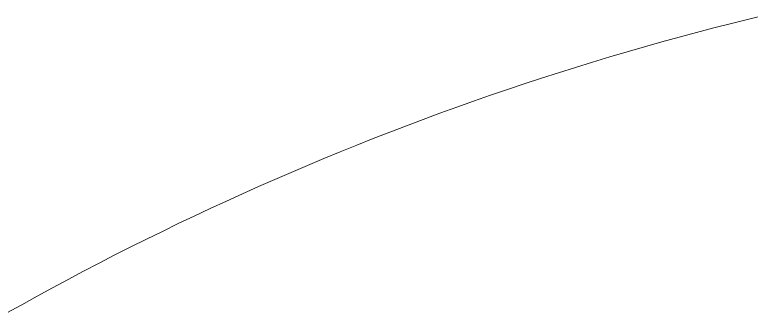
# Model space of a CAD drawing. Header units: millimetres. Extents: x 144517 to 159919, y -31393 to -20504.
# Drawn here: x 158197.4 to 158246.98, y -29746.05 to -29725.96 of the extents above; entities that cross this region are included whole.
import ezdxf

# ---------------------------------------------------------------- set-up
doc = ezdxf.new("R2010")
doc.units = ezdxf.units.MM
doc.header["$MEASUREMENT"] = 0
doc.layers.add('A - SHEET', color=7, linetype='Continuous', lineweight=9)
doc.layers.add('Layer 1', color=7, linetype='Continuous')

# ---------------------------------------------------------------- blocks, each defined once
blk = doc.blocks.new('agdsggad')
at = {"layer": 'Layer 1', "lineweight": 0}
blk.add_lwpolyline([(218.369, 492.961), (218.781, 493.191), (219.194, 493.419), (219.608, 493.645), (220.024, 493.868), (220.442, 494.089), (220.861, 494.307), (221.282, 494.523), (221.704, 494.737), (222.127, 494.948), (222.552, 495.156), (222.979, 495.363), (223.407, 495.566), (223.836, 495.768), (224.267, 495.967), (224.699, 496.163), (225.133, 496.357), (225.568, 496.548), (226.004, 496.737), (226.442, 496.923), (226.881, 497.107), (227.321, 497.288), (227.763, 497.466), (228.206, 497.642), (228.651, 497.816), (229.097, 497.987), (229.544, 498.155), (229.992, 498.321), (230.442, 498.484), (230.893, 498.644), (231.345, 498.802), (231.799, 498.957), (232.254, 499.11), (232.71, 499.26), (233.167, 499.407), (233.626, 499.551), (234.085, 499.693), (234.546, 499.832), (235.009, 499.969), (235.472, 500.102), (235.936, 500.233), (236.402, 500.362), (236.869, 500.487), (237.337, 500.61), (237.806, 500.73), (238.276, 500.847), (238.747, 500.962)], dxfattribs=at)
blk = doc.blocks.new('EWRSDG')
at = {"xscale": 3.437246875556696, "yscale": 3.437246875556696, "zscale": 3.437246875556696}
blk.add_blockref('agdsggad', (-192566.76, -259573.4), dxfattribs=at)

msp = doc.modelspace()

# ---------------------------------------------------------------- block references
at = {"layer": 'A - SHEET', "xscale": 0.7307667054224303, "yscale": 0.7307667054224303, "zscale": 0.7307667054224303}
msp.add_blockref('EWRSDG', (298369.7, 158703.315, -0.002), dxfattribs=at)

doc.saveas('drawing.dxf')
